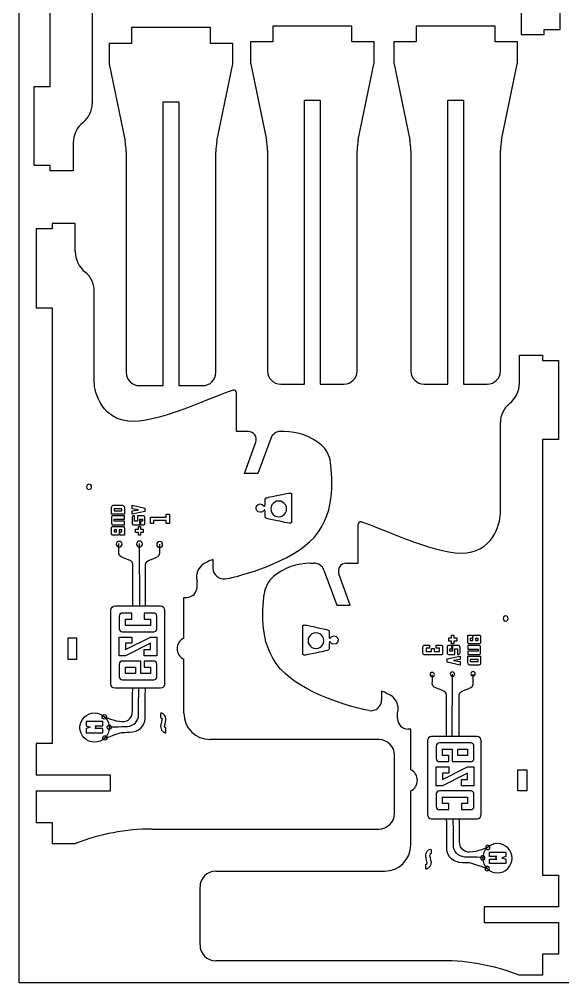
# Model space of a CAD drawing. Extents: x 463 to 764, y 462 to 762.
# Drawn here: x 463.5 to 566.6, y 461.8 to 644.8 of the extents above; entities that cross this region are included whole.
import ezdxf

# ---------------------------------------------------------------- set-up
doc = ezdxf.new("R2010")
doc.units = 0
doc.layers.get('0').update_dxf_attribs({"linetype": 'CONTINUOUS'})

msp = doc.modelspace()

# ---------------------------------------------------------------- linework, layer by layer
at = {"color": 1}
msp.add_lwpolyline([(463.46, 761.73), (763.36, 761.73), (763.36, 461.84), (463.46, 461.84)], close=True, dxfattribs=at)
at = {"color": 7}
for points in [[(473.7, 621.31), (473.7, 616), (469.3, 616), (469.3, 617), (466.3, 617), (466.3, 632), (469.3, 632), (469.3, 714.74), (466.3, 714.74)], [(566.09, 642.88), (566.09, 657.88)], [(477.3, 646.09), (477.3, 628.79)], [(558.69, 647.19), (558.69, 641.88)], [(499.76, 643.22), (484.76, 643.22)], [(484.76, 643.22), (484.76, 640.22)], [(499.76, 640.22), (499.76, 643.22)], [(526.57, 643.5), (511.57, 643.5)], [(511.57, 643.5), (511.57, 640.5)], [(526.57, 640.5), (526.57, 643.5)], [(553.78, 643.5), (538.78, 643.5)], [(538.78, 643.5), (538.78, 640.5)], [(553.78, 640.5), (553.78, 643.5)], [(563.09, 642.88), (566.09, 642.88)], [(563.09, 641.88), (563.09, 642.88)], [(507.32, 640.5), (507.32, 636.6)], [(511.57, 640.5), (507.32, 640.5)], [(530.82, 640.5), (526.57, 640.5)], [(530.82, 636.6), (530.82, 640.5)], [(534.53, 640.5), (534.53, 636.6)], [(538.78, 640.5), (534.53, 640.5)], [(558.03, 640.5), (553.78, 640.5)], [(558.03, 636.6), (558.03, 640.5)], [(558.69, 641.88), (563.09, 641.88)], [(480.51, 640.22), (480.51, 636.32)], [(484.76, 640.22), (480.51, 640.22)], [(504.01, 640.22), (499.76, 640.22)], [(504.01, 636.32), (504.01, 640.22)], [(480.51, 636.32), (483.55, 621.65)], [(500.97, 621.65), (504.01, 636.32)], [(507.32, 636.6), (510.37, 621.93)], [(527.78, 621.93), (530.82, 636.6)], [(534.53, 636.6), (537.57, 621.93)], [(554.98, 621.93), (558.03, 636.6)], [(517.57, 629.4), (520.57, 629.4)], [(517.57, 575.5), (517.57, 629.4)], [(520.57, 629.4), (520.57, 575.5)], [(544.78, 629.4), (547.78, 629.4)], [(544.78, 575.5), (544.78, 629.4)], [(547.78, 629.4), (547.78, 575.5)], [(490.76, 629.12), (493.76, 629.12)], [(490.76, 575.22), (490.76, 629.12)], [(493.76, 629.12), (493.76, 575.22)], [(483.76, 619.62), (483.76, 577.72)], [(500.76, 577.72), (500.76, 619.62)], [(510.57, 619.9), (510.57, 578)], [(527.57, 578), (527.57, 619.9)], [(537.78, 619.9), (537.78, 578)], [(554.78, 578), (554.78, 619.9)], [(469.69, 606.02), (469.69, 605.02)], [(474.09, 606.02), (469.69, 606.02)], [(474.09, 600.71), (474.09, 606.02)], [(466.69, 605.02), (466.69, 590.02)], [(469.69, 605.02), (466.69, 605.02)], [(477.69, 575.93), (477.69, 593.23)], [(466.69, 590.02), (469.69, 590.02)], [(469.69, 590.02), (469.69, 507.28)], [(558.36, 575.7), (558.36, 581.01), (562.76, 581.01), (562.76, 580.01), (565.76, 580.01), (565.76, 565.01), (562.76, 565.01), (562.76, 482.27), (565.76, 482.27)], [(486.26, 575.22), (490.76, 575.22)], [(493.76, 575.22), (498.26, 575.22)], [(513.07, 575.5), (517.57, 575.5)], [(520.57, 575.5), (525.07, 575.5)], [(540.28, 575.5), (544.78, 575.5)], [(547.78, 575.5), (552.28, 575.5)], [(504.69, 566.52), (504.69, 573.88)], [(554.76, 550.92), (554.76, 568.22)], [(506.95, 566.52), (504.69, 566.52)], [(513.73, 566.52), (513.06, 566.52)], [(506.18, 558.52), (508.36, 564.5)], [(511.18, 565.2), (508.75, 558.52)], [(508.75, 558.52), (506.18, 558.52)], [(525.5, 541.51), (527.76, 541.51), (527.76, 548.87)], [(500.22, 542.19), (500.22, 540.57)], [(518.73, 541.51), (519.39, 541.51)], [(521.27, 540.19), (523.71, 533.51), (526.27, 533.51), (524.09, 539.5)], [(497.21, 537.01), (497.21, 538.06)], [(494.69, 535.01), (495.21, 535.01)], [(494.69, 527.28), (494.69, 535.01)], [(494.69, 513.03), (494.69, 523.28)], [(532.23, 517.18), (532.23, 515.57)], [(490.39, 513.07), (490.29, 512.93), (490.29, 512.93)], [(490.29, 512.93), (490.29, 512.22)], [(535.25, 512), (535.25, 513.05)], [(490.63, 509.62), (490.62, 509.63)], [(490.9, 509.43), (490.9, 509.43)], [(491.28, 509.27), (491.28, 510.18)], [(537.76, 502.27), (537.76, 510), (537.25, 510)], [(469.69, 507.28), (466.69, 507.28)], [(466.69, 507.28), (466.69, 501.28)], [(531.69, 508.03), (499.69, 508.03)], [(534.69, 494.03), (534.69, 505.03)], [(558.06, 498.27), (558.06, 502.27)], [(558.06, 502.27), (559.76, 502.27)], [(559.76, 502.27), (559.76, 498.27)], [(466.69, 498.28), (480.79, 498.28), (480.79, 501.28), (466.69, 501.28)], [(466.69, 498.28), (466.69, 492.28)], [(537.76, 488.02), (537.76, 498.27)], [(559.76, 498.27), (558.06, 498.27)], [(466.69, 492.28), (469.69, 492.28)], [(469.69, 492.28), (469.69, 488.28)], [(488.69, 491.03), (531.69, 491.03)], [(469.69, 488.28), (474.12, 488.28)], [(500.76, 483.02), (532.76, 483.02)], [(565.76, 482.27), (565.76, 476.27)], [(497.76, 469.02), (497.76, 480.02)], [(565.76, 476.27), (551.66, 476.27), (551.66, 473.27), (565.76, 473.27), (565.76, 467.27), (562.76, 467.27), (562.76, 463.27), (558.34, 463.27)], [(543.76, 466.02), (500.76, 466.02)]]:
    msp.add_lwpolyline(points, dxfattribs=at)
for points in [[(476.69, 556.52), (476.69, 556.52)], [(512.69, 553.31), (512.69, 553.31)], [(555.76, 530.51), (555.76, 530.51)], [(472.69, 523.28), (474.39, 523.28), (474.39, 527.28), (472.69, 527.28)], [(519.76, 525.3), (519.76, 525.3)]]:
    msp.add_lwpolyline(points, close=True, dxfattribs=at)
at = {"color": 5}
for points in [[(514.99, 554.79), (515.12, 554.71), (515.12, 549.22), (514.99, 549.14)], [(483.41, 552.05), (483.41, 550.81), (480.96, 550.81), (480.96, 552.08), (480.96, 552.08)], [(481.3, 552.51), (483.07, 552.51)], [(480.96, 550.18), (480.96, 549.14), (480.96, 549.14)], [(481.2, 548.81), (483.41, 548.81), (483.41, 549.47), (481.45, 549.47), (481.45, 549.86), (483.41, 549.86), (483.41, 550.51), (481.2, 550.51)], [(484.87, 550.17), (484.87, 549.13)], [(485.36, 550.5), (485.12, 550.5)], [(485.12, 548.8), (486.32, 548.8), (486.32, 549.85), (486.83, 549.85), (486.83, 549.46), (486.44, 549.46), (486.44, 548.8), (487.08, 548.8)], [(487.08, 550.5), (485.88, 550.5), (485.88, 549.46), (485.36, 549.46), (485.36, 550.5), (485.36, 550.5)], [(487.32, 549.13), (487.32, 550.17)], [(480.96, 547.13), (480.96, 548.18)], [(481.2, 548.5), (483.17, 548.5), (483.17, 548.5)], [(483.41, 548.18), (483.41, 546.8), (482.53, 546.8), (482.53, 547.46), (482.92, 547.46), (482.92, 547.85), (482.43, 547.85), (482.43, 547.13)], [(482.18, 546.8), (481.2, 546.8)], [(486.33, 533.45), (486.3, 545.23), (486.3, 545.23)], [(480.83, 518.56), (480.83, 532.6)], [(481.63, 533.4), (490.25, 533.4)], [(491.04, 532.6), (491.04, 518.56)], [(482.44, 531.45), (482.44, 529.07)], [(484.82, 532.04), (483.03, 532.04)], [(488.98, 532.04), (487.19, 532.04), (487.19, 530.86), (488.38, 530.86), (488.38, 529.67), (483.63, 529.67), (483.63, 530.86), (484.82, 530.86), (484.82, 532.04), (484.82, 532.04)], [(489.57, 529.07), (489.57, 531.45)], [(517.4, 524.08), (517.27, 524.17), (517.27, 529.65), (517.4, 529.74)], [(483.03, 528.48), (488.98, 528.48)], [(548.56, 526.5), (548.56, 527.87), (549.45, 527.87), (549.45, 527.22), (549.05, 527.22), (549.05, 526.82), (549.54, 526.82), (549.54, 527.54)], [(549.79, 527.87), (550.77, 527.87)], [(551.02, 527.54), (551.02, 526.5)], [(540.07, 524.42), (540.07, 525.66)], [(540.38, 525.97), (541.31, 525.97), (541.31, 525.35), (540.69, 525.35), (540.69, 524.73), (541.66, 524.73), (541.66, 525.29), (542.21, 525.29), (542.21, 524.73), (543.18, 524.73), (543.18, 525.35), (542.56, 525.35), (542.56, 525.97)], [(542.56, 525.97), (543.49, 525.97)], [(543.8, 525.66), (543.8, 524.42)], [(544.65, 525.55), (544.65, 524.5)], [(546.86, 525.87), (545.65, 525.87), (545.65, 524.82), (545.14, 524.82), (545.14, 525.22), (545.53, 525.22), (545.53, 525.87), (544.89, 525.87)], [(544.89, 524.18), (546.1, 524.18), (546.1, 525.22), (546.61, 525.22), (546.61, 524.18), (546.61, 524.18)], [(547.1, 524.5), (547.1, 525.55)], [(550.77, 525.87), (548.56, 525.87), (548.56, 525.21), (550.53, 525.21), (550.53, 524.82), (548.56, 524.82), (548.56, 524.17), (550.77, 524.17)], [(550.77, 526.17), (548.81, 526.17), (548.81, 526.17)], [(551.02, 524.49), (551.02, 525.54), (551.02, 525.54)], [(543.49, 524.11), (540.38, 524.11)], [(546.61, 524.18), (546.86, 524.18)], [(548.56, 522.63), (548.56, 523.86), (551.02, 523.86), (551.02, 522.6), (551.02, 522.6)], [(482.44, 522.34), (482.44, 519.96)], [(484.82, 522.93), (483.03, 522.93)], [(488.98, 522.93), (487.19, 522.93), (487.19, 521.74), (488.38, 521.74), (488.38, 520.56), (486.53, 520.56), (486.53, 522.93), (484.82, 522.93), (484.82, 522.93)], [(489.57, 519.96), (489.57, 522.34)], [(550.67, 522.17), (548.91, 522.17)], [(545.63, 508.65), (545.66, 520.43), (545.66, 520.43)], [(490.25, 517.76), (481.63, 517.76)], [(483.03, 519.37), (488.98, 519.37)], [(540.92, 507.8), (540.92, 493.76)], [(550.33, 508.6), (541.71, 508.6)], [(542.6, 506.79), (542.6, 504.41)], [(549.15, 507.38), (543.2, 507.38)], [(549.74, 504.41), (549.74, 506.79)], [(551.13, 493.76), (551.13, 507.8)], [(543.2, 503.82), (544.99, 503.82), (544.99, 505.01), (543.8, 505.01), (543.8, 506.19), (545.64, 506.19), (545.64, 503.82), (547.36, 503.82), (547.36, 503.82)], [(547.36, 503.82), (549.15, 503.82)], [(542.6, 497.68), (542.6, 495.3)], [(549.15, 498.27), (543.2, 498.27)], [(549.74, 495.3), (549.74, 497.68)], [(543.2, 494.71), (544.99, 494.71), (544.99, 495.9), (543.8, 495.9), (543.8, 497.08), (548.55, 497.08), (548.55, 495.9), (547.36, 495.9), (547.36, 494.71), (547.36, 494.71)], [(547.36, 494.71), (549.15, 494.71)], [(541.71, 492.96), (550.33, 492.96)], [(541.5, 487.21), (541.6, 487.07), (541.6, 487.07)], [(541.6, 487.07), (541.6, 486.36)], [(540.61, 483.41), (540.61, 484.32)], [(540.99, 483.57), (540.99, 483.57)], [(541.26, 483.76), (541.27, 483.78)]]:
    msp.add_lwpolyline(points, dxfattribs=at)
for points in [[(484.87, 550.79), (484.87, 551.46), (486.09, 551.66), (484.87, 551.86), (484.87, 552.52), (487.32, 551.98), (487.32, 551.34), (484.87, 550.79)], [(482.92, 551.47), (482.92, 551.86), (481.45, 551.86), (481.45, 551.47), (482.92, 551.47)], [(488.95, 549.02), (488.34, 549.02), (488.34, 550.23), (491.37, 550.23), (491.37, 550.83), (491.98, 550.83), (491.98, 549.02), (491.37, 549.02), (491.37, 549.62), (488.95, 549.62)], [(481.94, 547.46), (481.94, 547.85), (481.45, 547.85), (481.45, 547.46), (481.94, 547.46)], [(486.49, 547.97), (487, 547.97), (487, 547.33), (486.49, 547.33), (486.49, 546.83), (486.08, 546.83), (486.08, 547.35), (485.51, 547.35), (485.51, 547.97), (486.08, 547.97), (486.08, 548.47), (486.49, 548.47), (486.49, 547.97)], [(482.37, 545.23), (482.37, 545.23)], [(482.42, 545.69), (482.42, 545.69)], [(486.29, 545.71), (486.29, 545.71)], [(490.11, 545.6), (490.11, 545.6)], [(490.12, 545.12), (490.12, 545.12)], [(482.44, 523.92), (482.44, 527.49), (484.82, 527.49), (484.82, 526.3), (483.63, 526.3), (483.63, 525.11), (488.38, 527.49), (489.57, 527.49), (489.57, 523.92), (487.19, 523.92), (487.19, 525.11), (488.38, 525.11), (488.38, 526.3), (483.63, 523.92), (482.44, 523.92)], [(545.48, 526.71), (544.98, 526.71), (544.98, 527.34), (545.48, 527.34), (545.48, 527.84), (545.9, 527.84), (545.9, 527.33), (546.47, 527.33), (546.47, 526.71), (545.9, 526.71), (545.9, 526.2), (545.48, 526.2), (545.48, 526.71)], [(550.04, 527.22), (550.04, 526.82), (550.52, 526.82), (550.52, 527.22), (550.04, 527.22)], [(547.1, 523.88), (547.1, 523.22), (545.88, 523.02), (547.1, 522.81), (547.1, 522.15), (544.65, 522.7), (544.65, 523.33), (547.1, 523.88)], [(485.49, 521.74), (485.49, 520.56), (483.63, 520.56), (483.63, 521.74), (485.49, 521.74)], [(549.05, 523.2), (549.05, 522.81), (550.52, 522.81), (550.52, 523.2), (549.05, 523.2)], [(541.83, 520.76), (541.83, 520.76)], [(545.67, 520.87), (545.67, 520.87)], [(549.58, 520.92), (549.58, 520.92)], [(549.59, 520.43), (549.59, 520.43)], [(490.25, 517.76), (490.25, 517.76)], [(477.76, 513.07), (477.76, 513.07)], [(479.58, 512.76), (479.58, 512.76)], [(476.14, 510.64), (476.94, 510.37), (476.14, 510.11), (476.14, 509.28), (479.29, 509.28), (479.29, 510.13), (477.87, 510.13), (478.06, 510.37), (477.87, 510.63), (479.29, 510.63), (479.29, 511.46), (476.14, 511.46), (476.14, 510.64)], [(480.54, 510.77), (480.54, 510.77)], [(479.71, 508.74), (479.71, 508.74)], [(546.69, 505.01), (546.69, 506.19), (548.55, 506.19), (548.55, 505.01), (546.69, 505.01)], [(549.74, 502.83), (549.74, 499.26), (547.36, 499.26), (547.36, 500.45), (548.55, 500.45), (548.55, 501.64), (543.8, 499.26), (542.6, 499.26), (542.6, 502.83), (544.99, 502.83), (544.99, 501.64), (543.8, 501.64), (543.8, 500.45), (548.55, 502.83), (549.74, 502.83)], [(541.71, 492.96), (541.71, 492.96)], [(552.38, 487.96), (552.38, 487.96)], [(555.82, 485.84), (555.02, 485.57), (555.82, 485.31), (555.82, 484.48), (552.67, 484.48), (552.67, 485.33), (554.09, 485.33), (553.9, 485.57), (554.09, 485.83), (552.67, 485.83), (552.67, 486.66), (555.82, 486.66), (555.82, 485.84)], [(554.21, 488.27), (554.21, 488.27)], [(551.42, 485.97), (551.42, 485.97)], [(552.25, 483.94), (552.25, 483.94)]]:
    msp.add_lwpolyline(points, close=True, dxfattribs=at)
at = {"color": 7}
for points in [[(475.58, 625.21), (476.67, 626.08), (477.3, 627.4), (477.3, 628.79)], [(475.58, 625.21), (474.39, 624.26), (473.7, 622.83), (473.7, 621.31)], [(483.76, 619.62), (483.76, 620.3), (483.69, 620.98), (483.55, 621.65)], [(500.97, 621.65), (500.83, 620.98), (500.76, 620.3), (500.76, 619.62)], [(510.57, 619.9), (510.57, 620.58), (510.5, 621.26), (510.37, 621.93)], [(527.78, 621.93), (527.64, 621.26), (527.57, 620.58), (527.57, 619.9)], [(537.78, 619.9), (537.78, 620.58), (537.71, 621.26), (537.57, 621.93)], [(554.98, 621.93), (554.85, 621.26), (554.78, 620.58), (554.78, 619.9)], [(474.09, 600.71), (474.09, 599.19), (474.79, 597.75), (475.97, 596.8)], [(477.69, 593.23), (477.69, 594.62), (477.06, 595.93), (475.97, 596.8)], [(483.76, 577.72), (483.76, 576.34), (484.88, 575.22), (486.26, 575.22)], [(498.26, 575.22), (499.64, 575.22), (500.76, 576.34), (500.76, 577.72)], [(510.57, 578), (510.57, 576.62), (511.69, 575.5), (513.07, 575.5)], [(525.07, 575.5), (526.46, 575.5), (527.57, 576.62), (527.57, 578)], [(537.78, 578), (537.78, 576.62), (538.9, 575.5), (540.28, 575.5)], [(552.28, 575.5), (553.66, 575.5), (554.78, 576.62), (554.78, 578)], [(485.18, 568.43), (479.18, 568.41), (477.69, 573.89), (477.69, 575.93)], [(556.48, 571.8), (557.67, 572.74), (558.36, 574.18), (558.36, 575.7)], [(504.06, 574.36), (500.41, 573.31), (490.81, 568.45), (485.18, 568.43)], [(504.5, 574.28), (504.37, 574.37), (504.21, 574.4), (504.06, 574.36)], [(504.69, 573.88), (504.69, 574.04), (504.62, 574.19), (504.5, 574.28)], [(556.48, 571.8), (555.39, 570.93), (554.76, 569.61), (554.76, 568.22)], [(508.18, 565.88), (507.9, 566.28), (507.44, 566.52), (506.95, 566.52)], [(508.36, 564.5), (508.53, 564.96), (508.46, 565.48), (508.18, 565.88)], [(513.06, 566.52), (512.22, 566.52), (511.47, 565.99), (511.18, 565.2)], [(520.76, 563.96), (518.79, 565.62), (516.3, 566.52), (513.73, 566.52)], [(522.52, 560.65), (522.39, 561.94), (521.76, 563.13), (520.76, 563.96)], [(518.56, 545.54), (523.74, 550.35), (522.85, 557.52), (522.52, 560.65)], [(476.26, 556.27), (476.17, 556.11), (476.17, 555.92), (476.26, 555.77)], [(476.69, 556.52), (476.52, 556.52), (476.35, 556.42), (476.26, 556.27)], [(477.19, 556.02), (477.19, 556.29), (476.97, 556.52), (476.69, 556.52)], [(476.26, 555.77), (476.35, 555.61), (476.52, 555.52), (476.69, 555.52)], [(476.69, 555.52), (476.97, 555.52), (477.19, 555.74), (477.19, 556.02)], [(511.39, 552.56), (511.12, 552.09), (511.12, 551.52), (511.39, 551.06)], [(512.69, 553.31), (512.16, 553.31), (511.66, 553.02), (511.39, 552.56)], [(514, 552.56), (513.73, 553.02), (513.23, 553.31), (512.69, 553.31)], [(514, 551.06), (514.26, 551.52), (514.26, 552.09), (514, 552.56)], [(511.39, 551.06), (511.66, 550.59), (512.16, 550.31), (512.69, 550.31)], [(512.69, 550.31), (513.23, 550.31), (513.73, 550.59), (514, 551.06)], [(547.27, 543.43), (553.27, 543.41), (554.76, 548.89), (554.76, 550.92)], [(527.96, 549.27), (527.84, 549.18), (527.76, 549.03), (527.76, 548.87)], [(528.4, 549.35), (528.25, 549.4), (528.09, 549.37), (527.96, 549.27)], [(528.4, 549.35), (532.04, 548.31), (541.65, 543.45), (547.27, 543.43)], [(502.56, 538.52), (503.92, 538.69), (513.8, 541.12), (518.56, 545.54)], [(499.09, 541.7), (497.59, 541.18), (496.76, 539.58), (497.21, 538.06)], [(500.22, 542.19), (499.82, 542.1), (499.43, 541.93), (499.09, 541.7)], [(500.22, 540.57), (500.22, 539.98), (500.48, 539.41), (500.93, 539.02)], [(518.73, 541.51), (516.15, 541.51), (513.66, 540.61), (511.69, 538.95)], [(521.27, 540.19), (520.99, 540.98), (520.23, 541.51), (519.39, 541.51)], [(524.27, 540.87), (523.99, 540.47), (523.93, 539.96), (524.09, 539.5)], [(525.5, 541.51), (525.01, 541.51), (524.56, 541.27), (524.27, 540.87)], [(500.93, 539.02), (501.37, 538.62), (501.97, 538.44), (502.56, 538.52)], [(511.69, 538.95), (510.7, 538.12), (510.07, 536.94), (509.94, 535.65)], [(495.21, 535.01), (496.31, 535.01), (497.21, 535.9), (497.21, 537.01)], [(513.9, 520.53), (508.72, 525.34), (509.61, 532.51), (509.94, 535.65)], [(555.33, 531.26), (555.24, 531.1), (555.24, 530.91), (555.33, 530.76)], [(555.76, 531.51), (555.58, 531.51), (555.42, 531.41), (555.33, 531.26)], [(555.33, 530.76), (555.42, 530.6), (555.58, 530.51), (555.76, 530.51)], [(556.19, 531.26), (556.1, 531.41), (555.94, 531.51), (555.76, 531.51)], [(555.76, 530.51), (555.94, 530.51), (556.1, 530.6), (556.19, 530.76)], [(556.19, 530.76), (556.28, 530.91), (556.28, 531.1), (556.19, 531.26)], [(494.69, 527.28), (493.92, 526.91), (493.43, 526.13), (493.43, 525.28)], [(518.46, 527.55), (518.19, 527.09), (518.19, 526.51), (518.46, 526.05)], [(519.76, 528.3), (519.23, 528.3), (518.73, 528.01), (518.46, 527.55)], [(521.06, 527.55), (520.79, 528.01), (520.3, 528.3), (519.76, 528.3)], [(521.06, 526.05), (521.33, 526.51), (521.33, 527.09), (521.06, 527.55)], [(493.43, 525.28), (493.43, 524.42), (493.92, 523.64), (494.69, 523.28)], [(518.46, 526.05), (518.73, 525.59), (519.23, 525.3), (519.76, 525.3)], [(519.76, 525.3), (520.3, 525.3), (520.79, 525.59), (521.06, 526.05)], [(529.89, 513.51), (528.54, 513.68), (518.66, 516.11), (513.9, 520.53)], [(533.37, 516.69), (533.02, 516.92), (532.64, 517.09), (532.23, 517.18)], [(535.25, 513.05), (535.69, 514.57), (534.86, 516.17), (533.37, 516.69)], [(531.53, 514.01), (531.98, 514.4), (532.23, 514.97), (532.23, 515.57)], [(491.27, 511.9), (491.27, 512.54), (490.98, 512.93), (490.39, 513.07)], [(494.69, 513.03), (494.69, 510.26), (496.93, 508.03), (499.69, 508.03)], [(529.89, 513.51), (530.48, 513.43), (531.08, 513.61), (531.53, 514.01)], [(490.29, 512.22), (490.46, 512.15), (490.55, 512.04), (490.55, 511.88)], [(490.33, 510.85), (490.31, 510.74), (490.29, 510.66), (490.29, 510.6)], [(490.29, 510.6), (490.29, 510.39), (490.32, 510.2), (490.38, 510.04)], [(490.43, 511.28), (490.38, 511.11), (490.35, 510.97), (490.33, 510.85)], [(490.52, 511.64), (490.5, 511.55), (490.47, 511.43), (490.43, 511.28)], [(490.55, 511.88), (490.55, 511.82), (490.54, 511.75), (490.52, 511.64)], [(491.02, 510.49), (491.19, 511.18), (491.27, 511.65), (491.27, 511.9)], [(491.28, 510.18), (491.12, 510.23), (491.03, 510.33), (491.02, 510.49)], [(535.25, 512), (535.25, 510.9), (536.14, 510), (537.25, 510)], [(490.38, 510.04), (490.43, 509.88), (490.51, 509.74), (490.63, 509.62)], [(490.62, 509.63), (490.66, 509.58), (490.71, 509.54), (490.75, 509.51)], [(490.75, 509.51), (490.8, 509.48), (490.85, 509.45), (490.9, 509.43)], [(490.9, 509.43), (490.93, 509.41), (490.98, 509.39), (491.04, 509.36)], [(491.04, 509.36), (491.1, 509.34), (491.18, 509.31), (491.28, 509.27)], [(534.69, 505.03), (534.69, 506.68), (533.35, 508.03), (531.69, 508.03)], [(539.02, 500.27), (539.02, 501.12), (538.53, 501.9), (537.76, 502.27)], [(537.76, 498.27), (538.53, 498.64), (539.02, 499.42), (539.02, 500.27)], [(531.69, 491.03), (533.35, 491.03), (534.69, 492.37), (534.69, 494.03)], [(488.69, 491.03), (483.71, 491.03), (478.76, 490.09), (474.12, 488.28)], [(532.76, 483.02), (535.52, 483.02), (537.76, 485.26), (537.76, 488.02)], [(500.76, 483.02), (499.1, 483.02), (497.76, 481.68), (497.76, 480.02)], [(497.76, 469.02), (497.76, 467.36), (499.1, 466.02), (500.76, 466.02)], [(558.34, 463.27), (553.69, 465.09), (548.75, 466.02), (543.76, 466.02)]]:
    msp.add_open_spline(points, degree=3, dxfattribs=at)
at = {"color": 5}
for points in [[(511.04, 554.08), (511.45, 554.17), (512.47, 554.38), (513.32, 554.56)], [(513.32, 554.56), (514.71, 554.85), (514.86, 554.87), (514.99, 554.79)], [(508.51, 552.4), (508.79, 552.86), (509.62, 552.87), (509.86, 552.41)], [(510.01, 552.29), (510.07, 552.29), (510.09, 552.45), (510.11, 553.03)], [(510.11, 553.03), (510.12, 553.58), (510.15, 553.78), (510.22, 553.85)], [(510.22, 553.85), (510.27, 553.89), (510.64, 554), (511.04, 554.08)], [(480.96, 552.08), (480.98, 552.23), (481.02, 552.33), (481.07, 552.38)], [(481.07, 552.38), (481.12, 552.43), (481.19, 552.47), (481.3, 552.51)], [(483.07, 552.51), (483.19, 552.45), (483.27, 552.4), (483.3, 552.36)], [(483.3, 552.36), (483.33, 552.32), (483.37, 552.21), (483.41, 552.05)], [(509.21, 551.17), (508.57, 551.17), (508.18, 551.86), (508.51, 552.4)], [(509.86, 551.52), (509.77, 551.34), (509.45, 551.17), (509.21, 551.17)], [(509.86, 552.41), (509.9, 552.34), (509.96, 552.29), (510.01, 552.29)], [(510.01, 551.64), (509.97, 551.64), (509.9, 551.59), (509.86, 551.52)], [(510.1, 550.98), (510.1, 551.52), (510.08, 551.64), (510.01, 551.64)], [(510.87, 549.89), (510.1, 550.05), (510.1, 550.05), (510.1, 550.98)], [(481.03, 550.41), (480.98, 550.35), (480.96, 550.27), (480.96, 550.18)], [(480.96, 549.14), (480.96, 549.09), (480.96, 549.05), (480.98, 549.01)], [(480.98, 549.01), (480.99, 548.97), (481.01, 548.94), (481.03, 548.91)], [(481.2, 550.51), (481.14, 550.51), (481.08, 550.48), (481.03, 550.41)], [(481.03, 548.91), (481.05, 548.88), (481.08, 548.85), (481.11, 548.83)], [(484.95, 550.4), (484.9, 550.34), (484.87, 550.27), (484.87, 550.17)], [(484.87, 549.13), (484.87, 549.08), (484.88, 549.04), (484.89, 549)], [(484.89, 549), (484.9, 548.96), (484.92, 548.93), (484.94, 548.9)], [(484.94, 548.9), (484.96, 548.87), (484.99, 548.84), (485.02, 548.83)], [(485.12, 550.5), (485.05, 550.5), (484.99, 550.47), (484.95, 550.4)], [(487.25, 550.4), (487.2, 550.47), (487.14, 550.5), (487.08, 550.5)], [(487.17, 548.83), (487.2, 548.84), (487.23, 548.87), (487.25, 548.9)], [(487.32, 550.17), (487.32, 550.27), (487.3, 550.34), (487.25, 550.4)], [(487.25, 548.9), (487.28, 548.93), (487.29, 548.96), (487.31, 549)], [(487.31, 549), (487.32, 549.04), (487.32, 549.08), (487.32, 549.13)], [(514.99, 549.14), (514.85, 549.05), (514.82, 549.05), (510.87, 549.89)], [(480.96, 548.18), (480.96, 548.27), (480.98, 548.34), (481.03, 548.41)], [(480.98, 547), (480.96, 547.04), (480.96, 547.08), (480.96, 547.13)], [(481.03, 548.41), (481.08, 548.47), (481.14, 548.5), (481.2, 548.5)], [(481.11, 548.83), (481.14, 548.82), (481.17, 548.81), (481.2, 548.81)], [(482.43, 547.13), (482.43, 547.08), (482.42, 547.04), (482.41, 547)], [(483.17, 548.5), (483.23, 548.5), (483.29, 548.47), (483.34, 548.41)], [(483.34, 548.41), (483.39, 548.34), (483.41, 548.27), (483.41, 548.18)], [(485.02, 548.83), (485.05, 548.81), (485.08, 548.8), (485.12, 548.8)], [(487.08, 548.8), (487.11, 548.8), (487.14, 548.81), (487.17, 548.83)], [(481.03, 546.9), (481.01, 546.93), (480.99, 546.96), (480.98, 547)], [(481.11, 546.83), (481.08, 546.85), (481.05, 546.87), (481.03, 546.9)], [(481.2, 546.8), (481.17, 546.8), (481.14, 546.81), (481.11, 546.83)], [(482.42, 545.69), (482.12, 545.69), (481.86, 545.44), (481.86, 545.13)], [(482.28, 546.83), (482.25, 546.81), (482.22, 546.8), (482.18, 546.8)], [(482.36, 546.9), (482.34, 546.87), (482.31, 546.85), (482.28, 546.83)], [(482.41, 547), (482.4, 546.96), (482.38, 546.93), (482.36, 546.9)], [(482.37, 543.34), (482.37, 543.98), (482.37, 545.23), (482.37, 545.23)], [(482.98, 545.13), (482.98, 545.44), (482.73, 545.69), (482.42, 545.69)], [(486.29, 545.71), (485.99, 545.71), (485.74, 545.45), (485.74, 545.15)], [(486.85, 545.15), (486.85, 545.45), (486.6, 545.71), (486.29, 545.71)], [(490.11, 545.6), (489.8, 545.6), (489.55, 545.35), (489.55, 545.04)], [(490.66, 545.04), (490.66, 545.35), (490.41, 545.6), (490.11, 545.6)], [(481.86, 545.13), (481.86, 544.83), (482.12, 544.57), (482.42, 544.57)], [(482.42, 544.57), (482.73, 544.57), (482.98, 544.83), (482.98, 545.13)], [(485.74, 545.15), (485.74, 544.84), (485.99, 544.59), (486.29, 544.59)], [(486.29, 544.59), (486.6, 544.59), (486.85, 544.84), (486.85, 545.15)], [(487.44, 541.3), (487.46, 542.44), (490.19, 542.28), (490.12, 543.41)], [(489.55, 545.04), (489.55, 544.73), (489.8, 544.48), (490.11, 544.48)], [(490.12, 543.41), (490.09, 544), (490.12, 545.12), (490.12, 545.12)], [(490.11, 544.48), (490.41, 544.48), (490.66, 544.73), (490.66, 545.04)], [(485.02, 541.33), (485.02, 542.44), (482.37, 542.24), (482.37, 543.34)], [(485.01, 533.4), (485.01, 533.4), (485.01, 539.21), (485.02, 541.33)], [(487.44, 533.44), (487.44, 533.44), (487.43, 539.93), (487.44, 541.3)], [(480.83, 532.6), (480.83, 533.04), (481.19, 533.4), (481.63, 533.4)], [(490.25, 533.4), (490.69, 533.4), (491.04, 533.04), (491.04, 532.6)], [(482.61, 531.87), (482.5, 531.75), (482.44, 531.61), (482.44, 531.45)], [(483.03, 532.04), (482.87, 532.04), (482.73, 531.98), (482.61, 531.87)], [(489.41, 531.87), (489.29, 531.98), (489.15, 532.04), (488.98, 532.04)], [(489.57, 531.45), (489.57, 531.61), (489.52, 531.75), (489.41, 531.87)], [(482.44, 529.07), (482.44, 528.91), (482.5, 528.77), (482.61, 528.66)], [(489.41, 528.66), (489.52, 528.77), (489.57, 528.91), (489.57, 529.07)], [(517.4, 529.74), (517.54, 529.83), (517.56, 529.82), (521.52, 528.99)], [(521.52, 528.99), (522.28, 528.83), (522.28, 528.82), (522.28, 527.9)], [(482.61, 528.66), (482.73, 528.54), (482.87, 528.48), (483.03, 528.48)], [(488.98, 528.48), (489.15, 528.48), (489.29, 528.54), (489.41, 528.66)], [(522.28, 527.9), (522.29, 527.36), (522.3, 527.23), (522.37, 527.23)], [(522.37, 527.23), (522.42, 527.23), (522.49, 527.29), (522.52, 527.36)], [(522.52, 527.36), (522.62, 527.53), (522.94, 527.71), (523.17, 527.71)], [(523.17, 527.71), (523.81, 527.71), (524.21, 527.02), (523.88, 526.48)], [(549.54, 527.54), (549.54, 527.59), (549.55, 527.63), (549.56, 527.67)], [(549.56, 527.67), (549.58, 527.71), (549.59, 527.74), (549.62, 527.77)], [(549.62, 527.77), (549.64, 527.8), (549.67, 527.83), (549.7, 527.85)], [(549.7, 527.85), (549.73, 527.86), (549.76, 527.87), (549.79, 527.87)], [(550.77, 527.87), (550.8, 527.87), (550.84, 527.86), (550.87, 527.85)], [(550.87, 527.85), (550.9, 527.83), (550.92, 527.8), (550.95, 527.77)], [(550.95, 527.77), (550.97, 527.74), (550.99, 527.71), (551, 527.67)], [(551, 527.67), (551.01, 527.63), (551.02, 527.59), (551.02, 527.54)], [(522.28, 525.85), (522.26, 525.29), (522.23, 525.09), (522.17, 525.03)], [(522.38, 526.58), (522.31, 526.58), (522.29, 526.43), (522.28, 525.85)], [(522.52, 526.46), (522.49, 526.53), (522.42, 526.58), (522.38, 526.58)], [(523.88, 526.48), (523.59, 526.01), (522.77, 526), (522.52, 526.46)], [(540.07, 525.66), (540.07, 525.75), (540.1, 525.82), (540.15, 525.89)], [(540.15, 525.89), (540.22, 525.94), (540.29, 525.97), (540.38, 525.97)], [(543.49, 525.97), (543.58, 525.97), (543.65, 525.94), (543.71, 525.89)], [(543.71, 525.89), (543.77, 525.82), (543.8, 525.75), (543.8, 525.66)], [(544.67, 525.67), (544.66, 525.63), (544.65, 525.59), (544.65, 525.55)], [(544.72, 525.78), (544.7, 525.75), (544.68, 525.71), (544.67, 525.67)], [(544.8, 525.85), (544.77, 525.83), (544.74, 525.81), (544.72, 525.78)], [(544.89, 525.87), (544.86, 525.87), (544.83, 525.87), (544.8, 525.85)], [(546.95, 525.85), (546.92, 525.87), (546.89, 525.87), (546.86, 525.87)], [(547.03, 525.78), (547.01, 525.81), (546.98, 525.83), (546.95, 525.85)], [(547.08, 525.67), (547.07, 525.71), (547.05, 525.75), (547.03, 525.78)], [(547.1, 525.55), (547.1, 525.59), (547.1, 525.63), (547.08, 525.67)], [(548.63, 526.27), (548.59, 526.33), (548.56, 526.41), (548.56, 526.5)], [(548.81, 526.17), (548.74, 526.17), (548.68, 526.21), (548.63, 526.27)], [(550.94, 526.27), (550.89, 526.21), (550.84, 526.17), (550.77, 526.17)], [(550.87, 525.84), (550.84, 525.86), (550.8, 525.87), (550.77, 525.87)], [(550.95, 525.77), (550.92, 525.8), (550.9, 525.82), (550.87, 525.84)], [(551.02, 526.5), (551.02, 526.41), (550.99, 526.33), (550.94, 526.27)], [(551, 525.67), (550.99, 525.7), (550.97, 525.74), (550.95, 525.77)], [(551.02, 525.54), (551.02, 525.58), (551.01, 525.63), (551, 525.67)], [(519.07, 524.32), (517.68, 524.02), (517.52, 524), (517.4, 524.08)], [(521.34, 524.79), (520.93, 524.71), (519.91, 524.49), (519.07, 524.32)], [(522.17, 525.03), (522.12, 524.98), (521.75, 524.87), (521.34, 524.79)], [(540.15, 524.2), (540.1, 524.26), (540.07, 524.33), (540.07, 524.42)], [(540.38, 524.11), (540.29, 524.11), (540.22, 524.14), (540.15, 524.2)], [(543.71, 524.2), (543.65, 524.14), (543.58, 524.11), (543.49, 524.11)], [(543.8, 524.42), (543.8, 524.33), (543.77, 524.26), (543.71, 524.2)], [(544.65, 524.5), (544.65, 524.41), (544.67, 524.33), (544.72, 524.27)], [(544.72, 524.27), (544.77, 524.21), (544.83, 524.18), (544.89, 524.18)], [(546.86, 524.18), (546.92, 524.18), (546.98, 524.21), (547.03, 524.27)], [(547.03, 524.27), (547.08, 524.33), (547.1, 524.41), (547.1, 524.5)], [(550.77, 524.17), (550.84, 524.17), (550.89, 524.2), (550.94, 524.26)], [(550.94, 524.26), (550.99, 524.33), (551.02, 524.4), (551.02, 524.49)], [(482.61, 522.75), (482.5, 522.64), (482.44, 522.5), (482.44, 522.34)], [(483.03, 522.93), (482.87, 522.93), (482.73, 522.87), (482.61, 522.75)], [(489.41, 522.75), (489.29, 522.87), (489.15, 522.93), (488.98, 522.93)], [(489.57, 522.34), (489.57, 522.5), (489.52, 522.64), (489.41, 522.75)], [(548.68, 522.32), (548.64, 522.36), (548.61, 522.46), (548.56, 522.63)], [(548.91, 522.17), (548.78, 522.22), (548.71, 522.27), (548.68, 522.32)], [(550.9, 522.3), (550.86, 522.24), (550.78, 522.2), (550.67, 522.17)], [(551.02, 522.6), (550.99, 522.44), (550.95, 522.34), (550.9, 522.3)], [(482.44, 519.96), (482.44, 519.8), (482.5, 519.66), (482.61, 519.54)], [(489.41, 519.54), (489.52, 519.66), (489.57, 519.8), (489.57, 519.96)], [(541.53, 520.64), (541.46, 520.56), (541.41, 520.46), (541.41, 520.35)], [(541.41, 520.35), (541.41, 520.12), (541.6, 519.93), (541.83, 519.93)], [(541.83, 520.76), (541.72, 520.76), (541.61, 520.72), (541.53, 520.64)], [(542.12, 520.64), (542.05, 520.72), (541.94, 520.76), (541.83, 520.76)], [(541.83, 519.93), (542.06, 519.93), (542.25, 520.12), (542.25, 520.35)], [(541.84, 518.61), (541.87, 519.19), (541.84, 520.32), (541.84, 520.32)], [(542.25, 520.35), (542.25, 520.46), (542.2, 520.56), (542.12, 520.64)], [(545.37, 520.75), (545.29, 520.67), (545.25, 520.56), (545.25, 520.45)], [(545.25, 520.45), (545.25, 520.22), (545.43, 520.04), (545.67, 520.04)], [(545.67, 520.87), (545.55, 520.87), (545.45, 520.83), (545.37, 520.75)], [(545.96, 520.75), (545.88, 520.83), (545.78, 520.87), (545.67, 520.87)], [(545.67, 520.04), (545.9, 520.04), (546.08, 520.22), (546.08, 520.45)], [(546.08, 520.45), (546.08, 520.56), (546.04, 520.67), (545.96, 520.75)], [(549.29, 520.8), (549.21, 520.72), (549.16, 520.62), (549.16, 520.51)], [(549.16, 520.51), (549.16, 520.27), (549.35, 520.09), (549.58, 520.09)], [(549.58, 520.92), (549.47, 520.92), (549.36, 520.88), (549.29, 520.8)], [(549.88, 520.8), (549.8, 520.88), (549.69, 520.92), (549.58, 520.92)], [(549.58, 520.09), (549.81, 520.09), (550, 520.27), (550, 520.51)], [(549.59, 518.54), (549.59, 519.18), (549.59, 520.43), (549.59, 520.43)], [(550, 520.51), (550, 520.62), (549.95, 520.72), (549.88, 520.8)], [(481.63, 517.76), (481.19, 517.76), (480.83, 518.12), (480.83, 518.56)], [(482.61, 519.54), (482.73, 519.43), (482.87, 519.37), (483.03, 519.37)], [(488.98, 519.37), (489.15, 519.37), (489.29, 519.43), (489.41, 519.54)], [(491.04, 518.56), (491.04, 518.12), (490.69, 517.76), (490.25, 517.76)], [(544.52, 516.5), (544.5, 517.64), (541.77, 517.48), (541.84, 518.61)], [(546.94, 516.53), (546.94, 517.64), (549.59, 517.44), (549.59, 518.54)], [(484.96, 513.45), (484.95, 515.83), (484.99, 517.67), (484.99, 517.67)], [(486.11, 512.81), (486.1, 515.55), (486.14, 517.67), (486.14, 517.67)], [(487.35, 512.08), (487.34, 515.23), (487.4, 517.66), (487.4, 517.66)], [(544.52, 508.64), (544.52, 508.64), (544.53, 515.13), (544.52, 516.5)], [(546.95, 508.6), (546.95, 508.6), (546.95, 514.41), (546.94, 516.53)], [(474.97, 510.29), (474.97, 511.83), (476.22, 513.07), (477.76, 513.07)], [(477.76, 513.07), (479.29, 513.07), (480.54, 511.83), (480.54, 510.29)], [(479.17, 512.34), (479.17, 512.45), (479.21, 512.56), (479.29, 512.63)], [(479.58, 511.92), (479.35, 511.92), (479.17, 512.11), (479.17, 512.34)], [(479.29, 512.63), (479.37, 512.71), (479.47, 512.76), (479.58, 512.76)], [(479.58, 512.76), (479.7, 512.76), (479.8, 512.71), (479.88, 512.63)], [(480, 512.34), (480, 512.11), (479.81, 511.92), (479.58, 511.92)], [(479.62, 512.33), (479.72, 512.34), (481.43, 511.46), (483.04, 511.44)], [(479.88, 512.63), (479.96, 512.56), (480, 512.45), (480, 512.34)], [(484.01, 510.5), (485.21, 510.66), (486.11, 511.5), (486.11, 512.81)], [(484.2, 511.79), (484.66, 512.13), (484.96, 512.7), (484.96, 513.45)], [(480.12, 510.35), (480.12, 510.58), (480.31, 510.77), (480.54, 510.77)], [(480.51, 510.44), (480.66, 510.44), (483.87, 510.48), (484.01, 510.5)], [(480.54, 510.77), (480.77, 510.77), (480.96, 510.58), (480.96, 510.35)], [(483.04, 511.44), (483.46, 511.43), (483.95, 511.6), (484.2, 511.79)], [(484.39, 509.4), (486.07, 509.49), (487.36, 510.48), (487.35, 512.08)], [(475.79, 508.32), (475.27, 508.85), (474.97, 509.55), (474.97, 510.29)], [(479.3, 508.33), (479.3, 508.44), (479.34, 508.54), (479.42, 508.62)], [(479.42, 508.62), (479.5, 508.7), (479.6, 508.74), (479.71, 508.74)], [(479.69, 508.27), (479.72, 508.27), (482.74, 509.37), (483.07, 509.38)], [(479.71, 508.74), (479.82, 508.74), (479.93, 508.7), (480.01, 508.62)], [(480.54, 510.29), (480.54, 509.55), (480.24, 508.85), (479.72, 508.32)], [(480.01, 508.62), (480.09, 508.54), (480.13, 508.44), (480.13, 508.33)], [(480.54, 509.93), (480.31, 509.93), (480.12, 510.12), (480.12, 510.35)], [(480.96, 510.35), (480.96, 510.12), (480.77, 509.93), (480.54, 509.93)], [(483.07, 509.38), (483.62, 509.38), (484.34, 509.4), (484.39, 509.4)], [(477.76, 507.51), (477.02, 507.51), (476.31, 507.8), (475.79, 508.32)], [(479.72, 508.32), (479.2, 507.8), (478.49, 507.51), (477.76, 507.51)], [(479.71, 507.91), (479.48, 507.91), (479.3, 508.1), (479.3, 508.33)], [(480.13, 508.33), (480.13, 508.1), (479.94, 507.91), (479.71, 507.91)], [(541.71, 508.6), (541.27, 508.6), (540.92, 508.24), (540.92, 507.8)], [(542.77, 507.21), (542.66, 507.09), (542.6, 506.95), (542.6, 506.79)], [(543.2, 507.38), (543.03, 507.38), (542.89, 507.32), (542.77, 507.21)], [(549.56, 507.21), (549.45, 507.32), (549.31, 507.38), (549.15, 507.38)], [(549.74, 506.79), (549.74, 506.95), (549.68, 507.09), (549.56, 507.21)], [(551.13, 507.8), (551.13, 508.24), (550.77, 508.6), (550.33, 508.6)], [(542.6, 504.41), (542.6, 504.25), (542.66, 504.11), (542.77, 504)], [(542.77, 504), (542.89, 503.88), (543.03, 503.82), (543.2, 503.82)], [(549.15, 503.82), (549.31, 503.82), (549.45, 503.88), (549.56, 504)], [(549.56, 504), (549.68, 504.11), (549.74, 504.25), (549.74, 504.41)], [(542.77, 498.09), (542.66, 497.98), (542.6, 497.84), (542.6, 497.68)], [(543.2, 498.27), (543.03, 498.27), (542.89, 498.21), (542.77, 498.09)], [(549.56, 498.09), (549.45, 498.21), (549.31, 498.27), (549.15, 498.27)], [(549.74, 497.68), (549.74, 497.84), (549.68, 497.98), (549.56, 498.09)], [(542.6, 495.3), (542.6, 495.14), (542.66, 495), (542.77, 494.88)], [(542.77, 494.88), (542.89, 494.77), (543.03, 494.71), (543.2, 494.71)], [(549.15, 494.71), (549.31, 494.71), (549.45, 494.77), (549.56, 494.88)], [(549.56, 494.88), (549.68, 495), (549.74, 495.14), (549.74, 495.3)], [(540.92, 493.76), (540.92, 493.32), (541.27, 492.96), (541.71, 492.96)], [(544.61, 487.28), (544.62, 490.43), (544.56, 492.86), (544.56, 492.86)], [(545.85, 488.01), (545.86, 490.75), (545.82, 492.87), (545.82, 492.87)], [(547, 488.65), (547.01, 491.03), (546.98, 492.87), (546.98, 492.87)], [(550.33, 492.96), (550.77, 492.96), (551.13, 493.32), (551.13, 493.76)], [(547.76, 486.99), (547.3, 487.33), (547, 487.9), (547, 488.65)], [(540.62, 486.04), (540.62, 486.68), (540.92, 487.07), (541.5, 487.21)], [(547.57, 484.6), (545.89, 484.69), (544.6, 485.68), (544.61, 487.28)], [(547.95, 485.7), (546.75, 485.86), (545.85, 486.7), (545.85, 488.01)], [(548.92, 486.64), (548.5, 486.63), (548.01, 486.8), (547.76, 486.99)], [(552.34, 487.53), (552.24, 487.53), (550.53, 486.66), (548.92, 486.64)], [(554.21, 488.27), (552.67, 488.27), (551.43, 487.03), (551.43, 485.49)], [(552.08, 487.83), (552, 487.75), (551.96, 487.65), (551.96, 487.54)], [(551.96, 487.54), (551.96, 487.31), (552.15, 487.12), (552.38, 487.12)], [(552.38, 487.96), (552.27, 487.96), (552.16, 487.91), (552.08, 487.83)], [(552.67, 487.83), (552.59, 487.91), (552.49, 487.96), (552.38, 487.96)], [(552.38, 487.12), (552.49, 487.12), (552.59, 487.16), (552.67, 487.24)], [(552.79, 487.54), (552.79, 487.65), (552.75, 487.75), (552.67, 487.83)], [(552.67, 487.24), (552.75, 487.32), (552.79, 487.43), (552.79, 487.54)], [(556.99, 485.49), (556.99, 487.03), (555.74, 488.27), (554.21, 488.27)], [(540.87, 484.63), (540.71, 485.32), (540.62, 485.79), (540.62, 486.04)], [(541.6, 486.36), (541.43, 486.29), (541.34, 486.18), (541.34, 486.02)], [(541.34, 486.02), (541.34, 485.97), (541.35, 485.89), (541.37, 485.79)], [(541.37, 485.79), (541.4, 485.69), (541.42, 485.57), (541.46, 485.42)], [(541.46, 485.42), (541.51, 485.25), (541.54, 485.11), (541.57, 484.99)], [(541.57, 484.99), (541.59, 484.88), (541.6, 484.8), (541.6, 484.74)], [(551.46, 485.64), (551.31, 485.64), (548.09, 485.68), (547.95, 485.7)], [(551.42, 485.97), (551.19, 485.97), (551.01, 485.78), (551.01, 485.55)], [(551.01, 485.55), (551.01, 485.44), (551.05, 485.34), (551.13, 485.26)], [(551.13, 485.26), (551.21, 485.18), (551.31, 485.13), (551.42, 485.13)], [(551.84, 485.55), (551.84, 485.78), (551.65, 485.97), (551.42, 485.97)], [(551.42, 485.13), (551.53, 485.13), (551.64, 485.18), (551.72, 485.26)], [(551.43, 485.49), (551.43, 484.75), (551.72, 484.05), (552.24, 483.52)], [(551.72, 485.26), (551.8, 485.34), (551.84, 485.44), (551.84, 485.55)], [(556.17, 483.52), (556.69, 484.05), (556.99, 484.75), (556.99, 485.49)], [(540.61, 484.32), (540.77, 484.37), (540.86, 484.47), (540.87, 484.63)], [(540.85, 483.5), (540.79, 483.48), (540.71, 483.45), (540.61, 483.41)], [(540.99, 483.57), (540.96, 483.55), (540.92, 483.53), (540.85, 483.5)], [(541.14, 483.65), (541.09, 483.62), (541.04, 483.6), (540.99, 483.57)], [(541.27, 483.78), (541.23, 483.72), (541.18, 483.68), (541.14, 483.65)], [(541.51, 484.18), (541.46, 484.02), (541.38, 483.88), (541.26, 483.76)], [(541.6, 484.74), (541.6, 484.53), (541.57, 484.34), (541.51, 484.18)], [(548.89, 484.58), (548.34, 484.58), (547.62, 484.6), (547.57, 484.6)], [(552.28, 483.47), (552.24, 483.47), (549.22, 484.57), (548.89, 484.58)], [(551.95, 483.82), (551.88, 483.74), (551.83, 483.64), (551.83, 483.53)], [(551.83, 483.53), (551.83, 483.3), (552.02, 483.11), (552.25, 483.11)], [(552.25, 483.94), (552.14, 483.94), (552.03, 483.9), (551.95, 483.82)], [(552.24, 483.52), (552.76, 483), (553.47, 482.71), (554.21, 482.71)], [(552.54, 483.82), (552.47, 483.9), (552.36, 483.94), (552.25, 483.94)], [(552.25, 483.11), (552.48, 483.11), (552.67, 483.3), (552.67, 483.53)], [(552.67, 483.53), (552.67, 483.64), (552.62, 483.74), (552.54, 483.82)], [(554.21, 482.71), (554.94, 482.71), (555.65, 483), (556.17, 483.52)]]:
    msp.add_open_spline(points, degree=3, dxfattribs=at)

doc.saveas('drawing.dxf')
